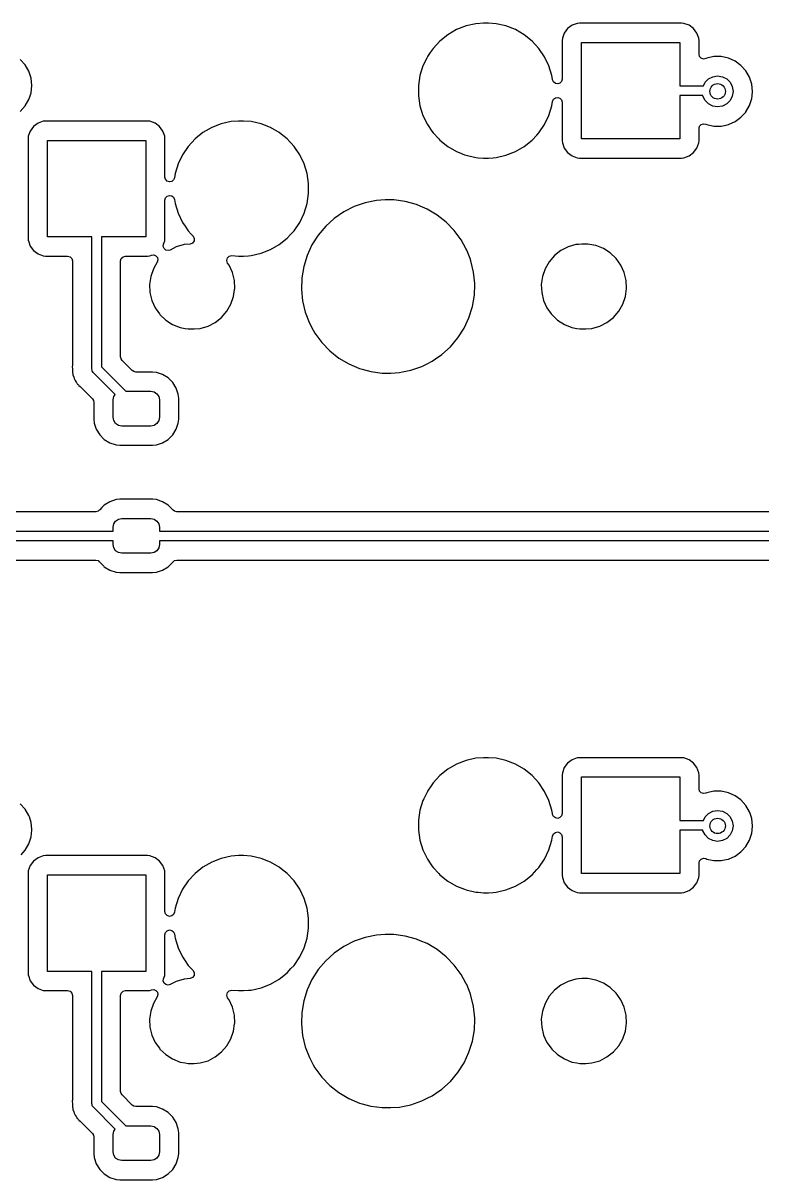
# Model space of a CAD drawing. Extents: x 30 to 259, y -142 to -25.
# Drawn here: x 77.45 to 96.61, y -76.74 to -46.74 of the extents above; entities that cross this region are included whole.
import ezdxf

# ---------------------------------------------------------------- set-up
doc = ezdxf.new("R2010")
doc.units = 0
doc.layers.add('BLACK', color=7, linetype='CONTINUOUS')

msp = doc.modelspace()

# ---------------------------------------------------------------- linework, layer by layer
at = {"layer": 'BLACK', "linetype": 'CONTINUOUS'}
for p, q in [((89.1909, -46.7592), (88.9351, -46.8176)), ((89.387, -46.7445), (89.1909, -46.7592)), ((89.518, -46.7445), (89.387, -46.7445)), ((89.387, -46.7445), (89.387, -46.7445)), ((89.7141, -46.7592), (89.518, -46.7445)), ((89.518, -46.7445), (89.518, -46.7445)), ((89.9699, -46.8176), (89.7141, -46.7592)), ((91.82, -46.7509), (91.6852, -46.8012)), ((91.8796, -46.7445), (91.82, -46.7509)), ((94.5254, -46.7445), (91.8796, -46.7445)), ((94.585, -46.7509), (94.5254, -46.7445)), ((94.5254, -46.7445), (94.5254, -46.7445)), ((94.7198, -46.8012), (94.585, -46.7509)), ((88.4636, -47.0446), (88.2585, -47.2082)), ((88.6909, -46.9134), (88.4636, -47.0446)), ((88.9351, -46.8176), (88.6909, -46.9134)), ((90.2141, -46.9134), (89.9699, -46.8176)), ((90.4414, -47.0446), (90.2141, -46.9134)), ((90.6465, -47.2082), (90.4414, -47.0446)), ((90.4414, -47.0446), (90.4414, -47.0446)), ((91.4837, -47.0027), (91.4334, -47.1375)), ((91.57, -46.8875), (91.4837, -47.0027)), ((91.6852, -46.8012), (91.57, -46.8875)), ((94.835, -46.8875), (94.7198, -46.8012)), ((94.9213, -47.0027), (94.835, -46.8875)), ((94.9716, -47.1375), (94.9213, -47.0027)), ((88.2585, -47.2082), (88.0801, -47.4005)), ((90.8249, -47.4005), (90.6465, -47.2082)), ((90.6465, -47.2082), (90.6465, -47.2082)), ((90.6465, -47.2082), (90.6465, -47.2082)), ((91.4334, -47.1375), (91.427, -47.1971)), ((91.427, -47.1971), (91.427, -48.1953)), ((91.9275, -49.745), (91.9275, -47.245)), ((91.9275, -47.245), (94.4775, -47.245)), ((94.4775, -47.245), (94.4775, -48.37)), ((94.978, -47.1971), (94.9716, -47.1375)), ((94.978, -47.5519), (94.978, -47.1971)), ((94.978, -47.1971), (94.978, -47.1971)), ((77.5025, -47.8278), (77.3759, -47.6871)), ((87.9157, -47.6516), (87.8184, -47.8537)), ((87.9323, -47.6173), (87.9157, -47.6516)), ((87.9376, -47.6095), (87.9323, -47.6173)), ((88.0058, -47.5095), (87.9376, -47.6095)), ((88.0801, -47.4005), (88.0058, -47.5095)), ((90.9727, -47.6173), (90.8249, -47.4005)), ((90.8249, -47.4005), (90.8249, -47.4005)), ((90.8249, -47.4005), (90.8249, -47.4005)), ((91.0866, -47.8537), (90.9727, -47.6173)), ((94.993, -47.6111), (94.978, -47.5519)), ((95.0345, -47.6559), (94.993, -47.6111)), ((95.0923, -47.6756), (95.0345, -47.6559)), ((95.1524, -47.6652), (95.0923, -47.6756)), ((95.1802, -47.6529), (95.1524, -47.6652)), ((95.3654, -47.6135), (95.1802, -47.6529)), ((95.5546, -47.6135), (95.3654, -47.6135)), ((95.3654, -47.6135), (95.3654, -47.6135)), ((95.7398, -47.6529), (95.5546, -47.6135)), ((95.5546, -47.6135), (95.5546, -47.6135)), ((95.9127, -47.7298), (95.7398, -47.6529)), ((77.5972, -47.9917), (77.5025, -47.8278)), ((77.6134, -48.0417), (77.5972, -47.9917)), ((87.8184, -47.8537), (87.7411, -48.1044)), ((91.1639, -48.1044), (91.0866, -47.8537)), ((96.0659, -47.8411), (95.9127, -47.7298)), ((96.1925, -47.9818), (96.0659, -47.8411)), ((96.2872, -48.1457), (96.1925, -47.9818)), ((77.6557, -48.1717), (77.6134, -48.0417)), ((77.6755, -48.36), (77.6557, -48.1717)), ((87.7411, -48.1044), (87.702, -48.3638)), ((91.1776, -48.1953), (91.1639, -48.1044)), ((91.1804, -48.2138), (91.1776, -48.1953)), ((91.2042, -48.2702), (91.1804, -48.2138)), ((91.252, -48.3083), (91.2042, -48.2702)), ((91.4119, -48.2546), (91.3703, -48.2995)), ((91.427, -48.1953), (91.4119, -48.2546)), ((95.09, -48.37), (95.1364, -48.2789)), ((95.1364, -48.2789), (95.2249, -48.1904)), ((95.2249, -48.1904), (95.3364, -48.1336)), ((95.3364, -48.1336), (95.46, -48.114)), ((95.46, -48.114), (95.5836, -48.1336)), ((95.5836, -48.1336), (95.6951, -48.1904)), ((95.6951, -48.1904), (95.7836, -48.2789)), ((95.7836, -48.2789), (95.8404, -48.3904)), ((96.3119, -48.2217), (96.2872, -48.1457)), ((96.3457, -48.3257), (96.3119, -48.2217)), ((77.6304, -48.6262), (77.6557, -48.5483)), ((77.6557, -48.5483), (77.6755, -48.36)), ((87.702, -48.3638), (87.702, -48.6262)), ((91.3123, -48.319), (91.252, -48.3083)), ((91.3703, -48.2995), (91.3123, -48.319)), ((94.4775, -48.37), (95.09, -48.37)), ((95.8404, -48.3904), (95.86, -48.514)), ((95.86, -48.514), (95.8404, -48.6376)), ((96.3655, -48.514), (96.3457, -48.3257)), ((96.3537, -48.6262), (96.3655, -48.514)), ((77.3759, -49.0329), (77.5025, -48.8922)), ((77.5025, -48.8922), (77.5972, -48.7283)), ((77.5972, -48.7283), (77.6304, -48.6262)), ((77.5972, -48.7283), (77.5972, -48.7283)), ((87.702, -48.6262), (87.7411, -48.8856)), ((87.7411, -48.8856), (87.8184, -49.1363)), ((91.0866, -49.1363), (91.1639, -48.8856)), ((91.1639, -48.8856), (91.1804, -48.7762)), ((91.1804, -48.7762), (91.2042, -48.7198)), ((91.2042, -48.7198), (91.252, -48.6817)), ((91.252, -48.6817), (91.3123, -48.671)), ((91.3123, -48.671), (91.3703, -48.6905)), ((91.3703, -48.6905), (91.4119, -48.7354)), ((91.4119, -48.7354), (91.427, -48.7947)), ((91.427, -48.7947), (91.427, -49.7929)), ((95.0768, -48.62), (94.4775, -48.62)), ((94.4775, -48.62), (94.4775, -49.745)), ((95.0796, -48.6376), (95.0768, -48.62)), ((95.1364, -48.7491), (95.0796, -48.6376)), ((95.2249, -48.8376), (95.1364, -48.7491)), ((95.3364, -48.8944), (95.2249, -48.8376)), ((95.46, -48.914), (95.3364, -48.8944)), ((95.5836, -48.8944), (95.46, -48.914)), ((95.6951, -48.8376), (95.5836, -48.8944)), ((95.7836, -48.7491), (95.6951, -48.8376)), ((95.8404, -48.6376), (95.7836, -48.7491)), ((96.1925, -49.0462), (96.2872, -48.8823)), ((96.2872, -48.8823), (96.3457, -48.7023)), ((96.3457, -48.7023), (96.3537, -48.6262)), ((87.8184, -49.1363), (87.9323, -49.3727)), ((90.9727, -49.3727), (91.0866, -49.1363)), ((95.9866, -49.2445), (96.0659, -49.1869)), ((96.0659, -49.1869), (96.1877, -49.0516)), ((96.1877, -49.0516), (96.1925, -49.0462)), ((77.72, -49.4275), (77.6337, -49.5427)), ((77.8352, -49.3412), (77.72, -49.4275)), ((77.97, -49.2909), (77.8352, -49.3412)), ((78.0296, -49.2845), (77.97, -49.2909)), ((80.6754, -49.2845), (78.0296, -49.2845)), ((80.735, -49.2909), (80.6754, -49.2845)), ((80.6754, -49.2845), (80.6754, -49.2845)), ((80.8698, -49.3412), (80.735, -49.2909)), ((80.985, -49.4275), (80.8698, -49.3412)), ((81.0713, -49.5427), (80.985, -49.4275)), ((82.3409, -49.4534), (82.1136, -49.5846)), ((82.5851, -49.3576), (82.3409, -49.4534)), ((82.8409, -49.2992), (82.5851, -49.3576)), ((83.037, -49.2845), (82.8409, -49.2992)), ((83.168, -49.2845), (83.037, -49.2845)), ((83.037, -49.2845), (83.037, -49.2845)), ((83.3641, -49.2992), (83.168, -49.2845)), ((83.168, -49.2845), (83.168, -49.2845)), ((83.6199, -49.3576), (83.3641, -49.2992)), ((83.8641, -49.4534), (83.6199, -49.3576)), ((84.0914, -49.5846), (83.8641, -49.4534)), ((87.9323, -49.3727), (88.0491, -49.544)), ((90.8249, -49.5895), (90.9727, -49.3727)), ((94.978, -49.4761), (94.993, -49.4169)), ((94.978, -49.7929), (94.978, -49.4761)), ((94.993, -49.4169), (95.0345, -49.3721)), ((95.0345, -49.3721), (95.0923, -49.3524)), ((95.0923, -49.3524), (95.1524, -49.3628)), ((95.1524, -49.3628), (95.1802, -49.3751)), ((95.1802, -49.3751), (95.3654, -49.4145)), ((95.3654, -49.4145), (95.3654, -49.4145)), ((95.3654, -49.4145), (95.5546, -49.4145)), ((95.5546, -49.4145), (95.6781, -49.3883)), ((95.5546, -49.4145), (95.5546, -49.4145)), ((95.6781, -49.3883), (95.7398, -49.3751)), ((95.7398, -49.3751), (95.9127, -49.2982)), ((95.9127, -49.2982), (95.9866, -49.2445)), ((77.5834, -49.6775), (77.577, -49.7371)), ((77.577, -49.7371), (77.577, -52.3329)), ((77.6337, -49.5427), (77.5834, -49.6775)), ((78.0775, -52.285), (78.0775, -49.785)), ((78.0775, -49.785), (80.6275, -49.785)), ((80.6275, -49.785), (80.6275, -52.285)), ((81.1216, -49.6775), (81.0713, -49.5427)), ((81.128, -49.7371), (81.1216, -49.6775)), ((81.128, -50.7353), (81.128, -49.7371)), ((81.128, -49.7371), (81.128, -49.7371)), ((81.9085, -49.7482), (81.7301, -49.9405)), ((82.1136, -49.5846), (81.9085, -49.7482)), ((84.1426, -49.6255), (84.0914, -49.5846)), ((84.2965, -49.7482), (84.1426, -49.6255)), ((84.4749, -49.9405), (84.2965, -49.7482)), ((84.2965, -49.7482), (84.2965, -49.7482)), ((84.2965, -49.7482), (84.2965, -49.7482)), ((88.0491, -49.544), (88.0801, -49.5895)), ((88.0801, -49.5895), (88.2273, -49.7482)), ((88.2273, -49.7482), (88.2585, -49.7818)), ((88.2585, -49.7818), (88.4636, -49.9454)), ((90.4414, -49.9454), (90.6465, -49.7818)), ((90.6465, -49.7818), (90.7726, -49.6459)), ((90.7726, -49.6459), (90.8249, -49.5895)), ((90.8249, -49.5895), (90.8249, -49.5895)), ((90.8249, -49.5895), (90.8249, -49.5895)), ((91.427, -49.7929), (91.4334, -49.8525)), ((94.4775, -49.745), (91.9275, -49.745)), ((94.9716, -49.8525), (94.978, -49.7929)), ((81.7301, -49.9405), (81.5823, -50.1573)), ((84.6227, -50.1573), (84.4749, -49.9405)), ((84.4749, -49.9405), (84.4749, -49.9405)), ((84.4749, -49.9405), (84.4749, -49.9405)), ((88.4636, -49.9454), (88.6909, -50.0766)), ((88.6909, -50.0766), (88.757, -50.1025)), ((89.9699, -50.1724), (90.2141, -50.0766)), ((90.2141, -50.0766), (90.4414, -49.9454)), ((91.4334, -49.8525), (91.4837, -49.9873)), ((91.4837, -49.9873), (91.57, -50.1025)), ((94.835, -50.1025), (94.9213, -49.9873)), ((94.9213, -49.9873), (94.9716, -49.8525)), ((81.4684, -50.3937), (81.3911, -50.6444)), ((81.5823, -50.1573), (81.4684, -50.3937)), ((84.7366, -50.3937), (84.6227, -50.1573)), ((84.8139, -50.6444), (84.7366, -50.3937)), ((88.757, -50.1025), (88.8965, -50.1573)), ((88.8965, -50.1573), (88.9351, -50.1724)), ((88.9351, -50.1724), (89.1909, -50.2308)), ((89.1909, -50.2308), (89.2469, -50.235)), ((89.2469, -50.235), (89.387, -50.2455)), ((89.387, -50.2455), (89.387, -50.2455)), ((89.387, -50.2455), (89.518, -50.2455)), ((89.518, -50.2455), (89.6406, -50.2363)), ((89.518, -50.2455), (89.518, -50.2455)), ((89.6406, -50.2363), (89.7141, -50.2308)), ((89.7141, -50.2308), (89.9699, -50.1724)), ((91.57, -50.1025), (91.6852, -50.1888)), ((91.6852, -50.1888), (91.82, -50.2391)), ((91.82, -50.2391), (91.8796, -50.2455)), ((91.8796, -50.2455), (94.5254, -50.2455)), ((94.5254, -50.2455), (94.585, -50.2391)), ((94.585, -50.2391), (94.7198, -50.1888)), ((94.7198, -50.1888), (94.835, -50.1025)), ((81.3911, -50.6444), (81.3746, -50.7538)), ((84.853, -50.9038), (84.8139, -50.6444)), ((81.1431, -50.7946), (81.128, -50.7353)), ((81.1847, -50.8395), (81.1431, -50.7946)), ((81.2427, -50.859), (81.1847, -50.8395)), ((81.303, -50.8483), (81.2427, -50.859)), ((81.3508, -50.8102), (81.303, -50.8483)), ((81.3746, -50.7538), (81.3508, -50.8102)), ((84.853, -51.1662), (84.853, -50.9038)), ((81.128, -51.3347), (81.1431, -51.2754)), ((81.1431, -51.2754), (81.1847, -51.2305)), ((81.1847, -51.2305), (81.2427, -51.211)), ((81.2427, -51.211), (81.303, -51.2217)), ((81.303, -51.2217), (81.3508, -51.2598)), ((81.3508, -51.2598), (81.3746, -51.3162)), ((84.8139, -51.4256), (84.853, -51.1662)), ((81.128, -52.3329), (81.128, -51.3347)), ((81.3746, -51.3162), (81.3828, -51.3707)), ((81.3828, -51.3707), (81.3911, -51.4256)), ((81.3911, -51.4256), (81.4684, -51.6763)), ((84.7366, -51.6763), (84.8139, -51.4256)), ((86.0343, -51.5041), (85.7662, -51.6396)), ((86.3182, -51.4055), (86.0343, -51.5041)), ((86.6127, -51.3456), (86.3182, -51.4055)), ((86.8375, -51.3306), (86.6127, -51.3456)), ((87.0627, -51.3306), (86.8375, -51.3306)), ((86.8375, -51.3306), (86.8375, -51.3306)), ((87.3606, -51.3707), (87.0627, -51.3306)), ((87.6504, -51.45), (87.3606, -51.3707)), ((87.3606, -51.3707), (87.3606, -51.3707)), ((87.3606, -51.3707), (87.3606, -51.3707)), ((87.7459, -51.4906), (87.6504, -51.45)), ((87.927, -51.5673), (87.7459, -51.4906)), ((88.0563, -51.6439), (87.927, -51.5673)), ((81.4684, -51.6763), (81.5823, -51.9127)), ((84.6227, -51.9127), (84.7366, -51.6763)), ((85.5184, -51.8097), (85.2956, -52.0112)), ((85.7662, -51.6396), (85.5184, -51.8097)), ((88.1856, -51.7205), (88.0563, -51.6439)), ((88.4214, -51.9067), (88.1856, -51.7205)), ((88.1856, -51.7205), (88.1856, -51.7205)), ((88.1856, -51.7205), (88.1856, -51.7205)), ((81.5823, -51.9127), (81.6494, -52.0112)), ((81.6494, -52.0112), (81.7301, -52.1295)), ((81.7301, -52.1295), (81.8091, -52.2146)), ((84.3958, -52.2148), (84.4749, -52.1295)), ((84.4749, -52.1295), (84.6227, -51.9127)), ((84.4749, -52.1295), (84.4749, -52.1295)), ((84.4749, -52.1295), (84.4749, -52.1295)), ((85.2956, -52.0112), (85.1016, -52.2407)), ((88.6303, -52.1227), (88.4214, -51.9067)), ((88.7851, -52.3329), (88.6303, -52.1227)), ((77.577, -52.3329), (77.5834, -52.3925)), ((77.5834, -52.3925), (77.5842, -52.3945)), ((77.5842, -52.3945), (77.6337, -52.5273)), ((79.2275, -52.285), (78.0775, -52.285)), ((79.2275, -55.7125), (79.2275, -52.285)), ((80.6275, -52.285), (79.4775, -52.285)), ((79.4775, -52.285), (79.4775, -55.6607)), ((81.0837, -52.5342), (81.0906, -52.4756)), ((81.0906, -52.4756), (81.1216, -52.3925)), ((81.1216, -52.3925), (81.128, -52.3329)), ((81.6231, -52.4886), (81.4213, -52.5478)), ((81.7777, -52.4738), (81.6231, -52.4886)), ((81.841, -52.449), (81.7777, -52.4738)), ((81.8091, -52.2146), (81.8568, -52.266)), ((81.8818, -52.3945), (81.841, -52.449)), ((81.8568, -52.266), (81.8876, -52.3267)), ((81.8876, -52.3267), (81.8818, -52.3945)), ((83.8641, -52.6166), (84.0914, -52.4854)), ((84.0914, -52.4854), (84.2965, -52.3218)), ((84.2965, -52.3218), (84.3958, -52.2148)), ((84.9399, -52.494), (84.8134, -52.7665)), ((85.1016, -52.2407), (84.9399, -52.494)), ((88.8085, -52.3646), (88.7851, -52.3329)), ((88.9317, -52.5894), (88.8085, -52.3646)), ((91.7831, -52.4886), (91.5813, -52.5478)), ((91.8529, -52.4819), (91.7831, -52.4886)), ((91.94, -52.4736), (91.8529, -52.4819)), ((92.0977, -52.4736), (91.94, -52.4736)), ((92.3042, -52.5134), (92.0977, -52.4736)), ((92.0977, -52.4736), (92.0977, -52.4736)), ((77.6337, -52.5273), (77.72, -52.6425)), ((77.72, -52.6425), (77.8352, -52.7288)), ((77.8352, -52.7288), (77.97, -52.7791)), ((77.97, -52.7791), (78.0296, -52.7855)), ((78.0296, -52.7855), (78.603, -52.7855)), ((78.603, -52.7855), (78.665, -52.8021)), ((80.04, -52.8021), (80.102, -52.7855)), ((80.102, -52.7855), (80.6754, -52.7855)), ((80.6754, -52.7855), (80.735, -52.7791)), ((80.6754, -52.7855), (80.6754, -52.7855)), ((80.735, -52.7791), (80.7753, -52.764)), ((80.7753, -52.764), (80.8351, -52.7573)), ((80.8351, -52.7573), (80.8911, -52.7796)), ((80.8911, -52.7796), (80.9299, -52.8255)), ((81.1047, -52.5894), (81.0837, -52.5342)), ((81.1489, -52.6286), (81.1047, -52.5894)), ((81.2062, -52.6429), (81.1489, -52.6286)), ((81.2636, -52.6291), (81.2062, -52.6429)), ((81.4213, -52.5478), (81.2636, -52.6291)), ((82.7454, -52.8352), (82.7949, -52.7868)), ((82.7949, -52.7868), (82.8627, -52.7724)), ((82.8627, -52.7724), (83.037, -52.7855)), ((83.037, -52.7855), (83.037, -52.7855)), ((83.037, -52.7855), (83.168, -52.7855)), ((83.168, -52.7855), (83.2906, -52.7763)), ((83.168, -52.7855), (83.168, -52.7855)), ((83.2906, -52.7763), (83.3641, -52.7708)), ((83.3641, -52.7708), (83.6199, -52.7124)), ((83.6199, -52.7124), (83.8641, -52.6166)), ((84.8134, -52.7665), (84.7244, -53.0535)), ((88.9529, -52.6281), (88.9317, -52.5894)), ((89.0386, -52.8505), (88.9529, -52.6281)), ((91.229, -52.7743), (91.0912, -52.9332)), ((91.3943, -52.6442), (91.229, -52.7743)), ((91.5813, -52.5478), (91.3943, -52.6442)), ((92.3265, -52.5223), (92.3042, -52.5134)), ((92.3042, -52.5134), (92.3042, -52.5134)), ((92.3042, -52.5134), (92.3042, -52.5134)), ((92.4995, -52.5916), (92.3265, -52.5223)), ((92.6764, -52.7053), (92.4995, -52.5916)), ((92.8287, -52.8505), (92.6764, -52.7053)), ((92.6764, -52.7053), (92.6764, -52.7053)), ((92.6764, -52.7053), (92.6764, -52.7053)), ((78.665, -52.8021), (78.7104, -52.8475)), ((78.7104, -52.8475), (78.727, -52.9095)), ((78.727, -52.9095), (78.727, -55.6298)), ((79.978, -52.9095), (79.9946, -52.8475)), ((79.978, -55.402), (79.978, -52.9095)), ((79.9946, -52.8475), (80.04, -52.8021)), ((80.926, -52.9422), (80.8261, -53.1154)), ((80.9426, -52.8844), (80.926, -52.9422)), ((80.9299, -52.8255), (80.9426, -52.8844)), ((82.7296, -52.9026), (82.7454, -52.8352)), ((82.7524, -52.968), (82.7296, -52.9026)), ((82.7907, -53.0218), (82.7524, -52.968)), ((82.8781, -53.2131), (82.7907, -53.0218)), ((82.7907, -53.0218), (82.7907, -53.0218)), ((82.7907, -53.0218), (82.7907, -53.0218)), ((84.7244, -53.0535), (84.6744, -53.3498)), ((89.0609, -52.9086), (89.0386, -52.8505)), ((89.1306, -53.2009), (89.0609, -52.9086)), ((91.0912, -52.9332), (90.9861, -53.1154)), ((92.9507, -53.0218), (92.8287, -52.8505)), ((92.8287, -52.8505), (92.8287, -52.8505)), ((93.0381, -53.2131), (92.9507, -53.0218)), ((92.9507, -53.0218), (92.9507, -53.0218)), ((92.9507, -53.0218), (92.9507, -53.0218)), ((80.7573, -53.3142), (80.7273, -53.5224)), ((80.8261, -53.1154), (80.7573, -53.3142)), ((82.9276, -53.4175), (82.8781, -53.2131)), ((84.6744, -53.3498), (84.6643, -53.6502)), ((89.1607, -53.4998), (89.1306, -53.2009)), ((90.9173, -53.3142), (90.8873, -53.5224)), ((90.9861, -53.1154), (90.9173, -53.3142)), ((93.0876, -53.4175), (93.0381, -53.2131)), ((80.7273, -53.5224), (80.7273, -53.5224)), ((80.7273, -53.5224), (80.7374, -53.7325)), ((82.9077, -53.8358), (82.9344, -53.6502)), ((82.9377, -53.6276), (82.9276, -53.4175)), ((82.9344, -53.6502), (82.9377, -53.6276)), ((84.6643, -53.6502), (84.6944, -53.9491)), ((89.1506, -53.8002), (89.1599, -53.5224)), ((89.1599, -53.5224), (89.1607, -53.4998)), ((90.8873, -53.5224), (90.8974, -53.7325)), ((90.8873, -53.5224), (90.8873, -53.5224)), ((93.0677, -53.8358), (93.0977, -53.6276)), ((93.0977, -53.6276), (93.0876, -53.4175)), ((80.7374, -53.7325), (80.7869, -53.9369)), ((80.7869, -53.9369), (80.8316, -54.0346)), ((82.8389, -54.0346), (82.9077, -53.8358)), ((84.6944, -53.9491), (84.7641, -54.2414)), ((89.1006, -54.0965), (89.1506, -53.8002)), ((90.8974, -53.7325), (90.9469, -53.9369)), ((90.9469, -53.9369), (90.9916, -54.0346)), ((92.9989, -54.0346), (93.0677, -53.8358)), ((80.8316, -54.0346), (80.8743, -54.1282)), ((80.8743, -54.1282), (80.9833, -54.2812)), ((80.9833, -54.2812), (80.9963, -54.2995)), ((82.596, -54.3757), (82.7338, -54.2168)), ((82.7338, -54.2168), (82.8389, -54.0346)), ((84.7641, -54.2414), (84.8721, -54.5219)), ((89.0116, -54.3835), (89.1006, -54.0965)), ((90.9916, -54.0346), (91.0343, -54.1282)), ((91.0343, -54.1282), (91.1433, -54.2812)), ((91.1433, -54.2812), (91.1563, -54.2995)), ((92.756, -54.3757), (92.8938, -54.2168)), ((92.8938, -54.2168), (92.9989, -54.0346)), ((80.9963, -54.2995), (81.1486, -54.4447)), ((81.1486, -54.4447), (81.1486, -54.4447)), ((81.1486, -54.4447), (81.1486, -54.4447)), ((81.1486, -54.4447), (81.3255, -54.5584)), ((81.3255, -54.5584), (81.3255, -54.5584)), ((81.3255, -54.5584), (81.5208, -54.6366)), ((82.2437, -54.6022), (82.4307, -54.5058)), ((82.4307, -54.5058), (82.596, -54.3757)), ((84.8721, -54.5219), (84.9741, -54.7081)), ((88.8851, -54.656), (89.0116, -54.3835)), ((91.1563, -54.2995), (91.3086, -54.4447)), ((91.3086, -54.4447), (91.3086, -54.4447)), ((91.3086, -54.4447), (91.3086, -54.4447)), ((91.3086, -54.4447), (91.4855, -54.5584)), ((91.4855, -54.5584), (91.4855, -54.5584)), ((91.4855, -54.5584), (91.6808, -54.6366)), ((92.4037, -54.6022), (92.5907, -54.5058)), ((92.5907, -54.5058), (92.756, -54.3757)), ((81.5208, -54.6366), (81.6496, -54.6614)), ((81.6496, -54.6614), (81.7273, -54.6764)), ((81.7273, -54.6764), (81.7273, -54.6764)), ((81.7273, -54.6764), (81.885, -54.6764)), ((81.885, -54.6764), (82.0419, -54.6614)), ((81.885, -54.6764), (81.885, -54.6764)), ((82.0419, -54.6614), (82.2437, -54.6022)), ((84.9741, -54.7081), (85.0165, -54.7854)), ((85.0165, -54.7854), (85.1947, -55.0273)), ((88.7234, -54.9093), (88.8851, -54.656)), ((91.6808, -54.6366), (91.8096, -54.6614)), ((91.8096, -54.6614), (91.8873, -54.6764)), ((91.8873, -54.6764), (91.8873, -54.6764)), ((91.8873, -54.6764), (92.045, -54.6764)), ((92.045, -54.6764), (92.2019, -54.6614)), ((92.045, -54.6764), (92.045, -54.6764)), ((92.2019, -54.6614), (92.4037, -54.6022)), ((85.1947, -55.0273), (85.4036, -55.2433)), ((88.3066, -55.3403), (88.5294, -55.1388)), ((88.5294, -55.1388), (88.7234, -54.9093)), ((79.9874, -55.4495), (79.978, -55.402)), ((80.0143, -55.4897), (79.9874, -55.4495)), ((80.2803, -55.7557), (80.0143, -55.4897)), ((85.4036, -55.2433), (85.6394, -55.4295)), ((85.6394, -55.4295), (85.898, -55.5827)), ((88.0588, -55.5104), (88.1419, -55.4534)), ((88.1419, -55.4534), (88.3066, -55.3403)), ((78.727, -55.6298), (78.7247, -55.6503)), ((78.7247, -55.6503), (78.7269, -55.7204)), ((78.7269, -55.7204), (78.727, -55.7243)), ((78.727, -55.7243), (78.727, -55.7518)), ((78.727, -55.7518), (78.7275, -55.7558)), ((78.7275, -55.7558), (78.7284, -55.7675)), ((78.7284, -55.7675), (78.7298, -55.8111)), ((79.2362, -55.7422), (79.2275, -55.7125)), ((79.2428, -55.7724), (79.2362, -55.7422)), ((79.2466, -55.7775), (79.2428, -55.7724)), ((79.2473, -55.7801), (79.2466, -55.7775)), ((79.2507, -55.783), (79.2473, -55.7801)), ((79.2641, -55.8009), (79.2507, -55.783)), ((79.4775, -55.6607), (80.1093, -56.2925)), ((80.3205, -55.7826), (80.2803, -55.7557)), ((80.368, -55.792), (80.3205, -55.7826)), ((80.8058, -55.792), (80.368, -55.792)), ((80.9052, -55.8021), (80.8058, -55.792)), ((85.898, -55.5827), (86.1746, -55.7)), ((86.1746, -55.7), (86.1746, -55.7)), ((86.1746, -55.7), (86.1746, -55.7)), ((86.1746, -55.7), (86.2385, -55.7175)), ((86.2385, -55.7175), (86.4644, -55.7793)), ((86.4644, -55.7793), (86.7623, -55.8194)), ((87.2123, -55.8044), (87.2859, -55.7894)), ((87.2859, -55.7894), (87.5068, -55.7445)), ((87.5068, -55.7445), (87.7907, -55.6459)), ((87.7907, -55.6459), (87.9247, -55.5782)), ((87.9247, -55.5782), (88.0588, -55.5104)), ((78.7298, -55.8111), (78.7354, -55.8304)), ((78.7354, -55.8304), (78.7393, -55.8494)), ((78.7393, -55.8494), (78.7418, -55.8693)), ((78.7418, -55.8693), (78.7579, -55.9099)), ((78.7579, -55.9099), (78.7617, -55.921)), ((78.7617, -55.921), (78.7739, -55.9629)), ((78.7739, -55.9629), (78.7841, -55.9801)), ((78.7841, -55.9801), (78.7926, -55.9976)), ((78.7926, -55.9976), (78.8, -56.0162)), ((78.8, -56.0162), (78.8, -56.0162)), ((78.8, -56.0162), (78.8257, -56.0516)), ((78.8257, -56.0516), (78.8321, -56.0613)), ((78.8321, -56.0613), (78.8543, -56.0989)), ((79.8377, -56.3745), (79.2641, -55.8009)), ((81.0662, -55.8555), (80.9052, -55.8021)), ((81.2105, -55.9445), (81.0662, -55.8555)), ((81.3305, -56.0645), (81.2105, -55.9445)), ((81.4195, -56.2088), (81.3305, -56.0645)), ((86.7623, -55.8194), (86.9875, -55.8194)), ((86.9875, -55.8194), (87.2123, -55.8044)), ((86.9875, -55.8194), (86.9875, -55.8194)), ((78.8543, -56.0989), (78.8543, -56.0989)), ((78.8543, -56.0989), (78.8543, -56.0989)), ((78.8543, -56.0989), (78.8685, -56.1131)), ((78.8685, -56.1131), (78.8811, -56.1279)), ((78.8811, -56.1279), (78.8929, -56.1441)), ((78.8929, -56.1441), (78.9266, -56.1719)), ((78.9266, -56.1719), (78.9352, -56.1798)), ((78.9352, -56.1798), (79.2457, -56.4903)), ((79.7996, -56.4314), (79.8377, -56.3745)), ((80.1093, -56.2925), (80.7575, -56.2925)), ((80.7575, -56.2925), (80.8436, -56.3096)), ((80.8436, -56.3096), (80.9166, -56.3584)), ((80.9166, -56.3584), (80.9654, -56.4314)), ((81.4728, -56.3698), (81.4195, -56.2088)), ((81.4195, -56.2088), (81.4195, -56.2088)), ((81.4195, -56.2088), (81.4195, -56.2088)), ((81.483, -56.4692), (81.4728, -56.3698)), ((79.2457, -56.4903), (79.2726, -56.5305)), ((79.2726, -56.5305), (79.282, -56.578)), ((79.282, -56.578), (79.282, -57.0158)), ((79.7825, -56.5175), (79.7996, -56.4314)), ((79.7825, -56.9675), (79.7825, -56.5175)), ((80.9654, -56.4314), (80.9825, -56.5175)), ((80.9825, -56.5175), (80.9825, -56.9675)), ((81.483, -57.0158), (81.483, -56.4692)), ((79.7996, -57.0536), (79.7825, -56.9675)), ((80.9825, -56.9675), (80.9654, -57.0536)), ((79.282, -57.0158), (79.2921, -57.1152)), ((79.2921, -57.1152), (79.3455, -57.2762)), ((79.3455, -57.2762), (79.4345, -57.4205)), ((79.8484, -57.1266), (79.7996, -57.0536)), ((79.9214, -57.1754), (79.8484, -57.1266)), ((80.0075, -57.1925), (79.9214, -57.1754)), ((80.7575, -57.1925), (80.0075, -57.1925)), ((80.8436, -57.1754), (80.7575, -57.1925)), ((80.9166, -57.1266), (80.8436, -57.1754)), ((80.9654, -57.0536), (80.9166, -57.1266)), ((81.3305, -57.4205), (81.4195, -57.2762)), ((81.4195, -57.2762), (81.4728, -57.1152)), ((81.4728, -57.1152), (81.483, -57.0158)), ((79.4345, -57.4205), (79.5545, -57.5405)), ((79.5545, -57.5405), (79.6988, -57.6295)), ((81.0662, -57.6295), (81.2105, -57.5405)), ((81.2105, -57.5405), (81.3305, -57.4205)), ((79.6988, -57.6295), (79.6988, -57.6295)), ((79.6988, -57.6295), (79.6988, -57.6295)), ((79.6988, -57.6295), (79.8598, -57.6828)), ((79.8598, -57.6828), (79.9592, -57.693)), ((79.9592, -57.693), (80.8058, -57.693)), ((80.8058, -57.693), (80.9052, -57.6828)), ((80.9052, -57.6828), (81.0662, -57.6295)), ((79.9592, -59.092), (79.8598, -59.1021)), ((80.8058, -59.092), (79.9592, -59.092)), ((80.816, -59.093), (80.8058, -59.092)), ((80.9052, -59.1021), (80.816, -59.093)), ((79.4227, -59.3731), (79.3933, -59.4013)), ((79.4243, -59.3747), (79.4227, -59.3731)), ((79.4345, -59.3645), (79.4243, -59.3747)), ((79.4894, -59.3096), (79.4345, -59.3645)), ((79.4345, -59.3645), (79.4345, -59.3645)), ((79.5545, -59.2445), (79.4894, -59.3096)), ((79.6988, -59.1555), (79.5545, -59.2445)), ((79.8598, -59.1021), (79.6988, -59.1555)), ((81.0662, -59.1555), (80.9052, -59.1021)), ((81.2105, -59.2445), (81.0662, -59.1555)), ((81.3305, -59.3645), (81.2105, -59.2445)), ((81.2105, -59.2445), (81.2105, -59.2445)), ((81.2105, -59.2445), (81.2105, -59.2445)), ((81.3407, -59.3747), (81.3305, -59.3645)), ((81.3305, -59.3645), (81.3305, -59.3645)), ((81.3423, -59.3731), (81.3407, -59.3747)), ((81.3717, -59.4013), (81.3423, -59.3731)), ((79.3329, -59.417), (76.5787, -59.417)), ((79.3933, -59.4013), (79.3329, -59.417)), ((79.7996, -59.7314), (79.8484, -59.6584)), ((79.8484, -59.6584), (79.9214, -59.6096)), ((79.9214, -59.6096), (80.0075, -59.5925)), ((80.0075, -59.5925), (80.7575, -59.5925)), ((80.7575, -59.5925), (80.8436, -59.6096)), ((80.8436, -59.6096), (80.9166, -59.6584)), ((80.9166, -59.6584), (80.9654, -59.7314)), ((81.4321, -59.417), (81.3717, -59.4013)), ((98.3829, -59.417), (81.4321, -59.417)), ((76.2547, -59.9175), (79.7825, -59.9175)), ((79.7825, -59.8175), (79.7996, -59.7314)), ((79.7825, -59.9175), (79.7825, -59.8175)), ((80.9654, -59.7314), (80.9825, -59.8175)), ((80.9825, -59.8175), (80.9825, -59.9175)), ((80.9825, -59.9175), (98.8325, -59.9175)), ((79.7825, -60.1675), (76.2547, -60.1675)), ((79.7825, -60.2675), (79.7825, -60.1675)), ((79.7996, -60.3536), (79.7825, -60.2675)), ((80.9825, -60.2675), (80.9654, -60.3536)), ((98.8325, -60.1675), (80.9825, -60.1675)), ((80.9825, -60.1675), (80.9825, -60.2675)), ((79.8484, -60.4266), (79.7996, -60.3536)), ((79.9214, -60.4754), (79.8484, -60.4266)), ((80.0075, -60.4925), (79.9214, -60.4754)), ((80.7575, -60.4925), (80.0075, -60.4925)), ((80.8436, -60.4754), (80.7575, -60.4925)), ((80.9166, -60.4266), (80.8436, -60.4754)), ((80.9654, -60.3536), (80.9166, -60.4266)), ((76.5787, -60.668), (79.3329, -60.668)), ((79.3329, -60.668), (79.3933, -60.6837)), ((79.3933, -60.6837), (79.4227, -60.7118)), ((79.4227, -60.7118), (79.4243, -60.7103)), ((79.4243, -60.7103), (79.4345, -60.7205)), ((79.4345, -60.7205), (79.4345, -60.7205)), ((79.4345, -60.7205), (79.5406, -60.8267)), ((79.5406, -60.8267), (79.5545, -60.8405)), ((79.5545, -60.8405), (79.6988, -60.9295)), ((81.0662, -60.9295), (81.2105, -60.8405)), ((81.2105, -60.8405), (81.3305, -60.7205)), ((81.3305, -60.7205), (81.3407, -60.7103)), ((81.3305, -60.7205), (81.3305, -60.7205)), ((81.3407, -60.7103), (81.3423, -60.7118)), ((81.3423, -60.7118), (81.3717, -60.6837)), ((81.3717, -60.6837), (81.4321, -60.668)), ((81.4321, -60.668), (98.3829, -60.668)), ((79.6988, -60.9295), (79.6988, -60.9295)), ((79.6988, -60.9295), (79.6988, -60.9295)), ((79.6988, -60.9295), (79.8598, -60.9828)), ((79.8598, -60.9828), (79.9592, -60.993)), ((79.9592, -60.993), (80.8058, -60.993)), ((80.8058, -60.993), (80.9052, -60.9828)), ((80.9052, -60.9828), (81.0662, -60.9295)), ((88.6909, -65.9634), (88.4636, -66.0946)), ((88.9351, -65.8676), (88.6909, -65.9634)), ((89.1909, -65.8092), (88.9351, -65.8676)), ((89.387, -65.7945), (89.1909, -65.8092)), ((89.518, -65.7945), (89.387, -65.7945)), ((89.387, -65.7945), (89.387, -65.7945)), ((89.7141, -65.8092), (89.518, -65.7945)), ((89.518, -65.7945), (89.518, -65.7945)), ((89.9699, -65.8676), (89.7141, -65.8092)), ((90.2141, -65.9634), (89.9699, -65.8676)), ((90.4414, -66.0946), (90.2141, -65.9634)), ((91.57, -65.9375), (91.4837, -66.0527)), ((91.6852, -65.8512), (91.57, -65.9375)), ((91.82, -65.8009), (91.6852, -65.8512)), ((91.8796, -65.7945), (91.82, -65.8009)), ((94.5254, -65.7945), (91.8796, -65.7945)), ((94.585, -65.8009), (94.5254, -65.7945)), ((94.5254, -65.7945), (94.5254, -65.7945)), ((94.7198, -65.8512), (94.585, -65.8009)), ((94.835, -65.9375), (94.7198, -65.8512)), ((94.9213, -66.0527), (94.835, -65.9375)), ((88.2585, -66.2582), (88.0801, -66.4505)), ((88.4636, -66.0946), (88.2585, -66.2582)), ((90.6465, -66.2582), (90.4414, -66.0946)), ((90.4414, -66.0946), (90.4414, -66.0946)), ((90.8249, -66.4505), (90.6465, -66.2582)), ((90.6465, -66.2582), (90.6465, -66.2582)), ((90.6465, -66.2582), (90.6465, -66.2582)), ((91.4334, -66.1875), (91.427, -66.2471)), ((91.427, -66.2471), (91.427, -67.2453)), ((91.4837, -66.0527), (91.4334, -66.1875)), ((91.9275, -68.795), (91.9275, -66.295)), ((91.9275, -66.295), (94.4775, -66.295)), ((94.4775, -66.295), (94.4775, -67.42)), ((94.9716, -66.1875), (94.9213, -66.0527)), ((94.9729, -66.1995), (94.9716, -66.1875)), ((94.978, -66.2471), (94.9729, -66.1995)), ((94.978, -66.6019), (94.978, -66.2471)), ((88.0301, -66.5238), (87.9333, -66.6658)), ((88.0801, -66.4505), (88.0301, -66.5238)), ((90.9727, -66.6673), (90.8249, -66.4505)), ((90.8249, -66.4505), (90.8249, -66.4505)), ((90.8249, -66.4505), (90.8249, -66.4505)), ((87.8407, -66.8575), (87.8184, -66.9037)), ((87.9323, -66.6673), (87.8407, -66.8575)), ((87.9333, -66.6658), (87.9323, -66.6673)), ((91.0866, -66.9037), (90.9727, -66.6673)), ((94.993, -66.6611), (94.978, -66.6019)), ((95.0345, -66.7059), (94.993, -66.6611)), ((95.0923, -66.7256), (95.0345, -66.7059)), ((95.1524, -66.7152), (95.0923, -66.7256)), ((95.1802, -66.7029), (95.1524, -66.7152)), ((95.3654, -66.6635), (95.1802, -66.7029)), ((95.5546, -66.6635), (95.3654, -66.6635)), ((95.3654, -66.6635), (95.3654, -66.6635)), ((95.7398, -66.7029), (95.5546, -66.6635)), ((95.5546, -66.6635), (95.5546, -66.6635)), ((95.9127, -66.7798), (95.7398, -66.7029)), ((96.0659, -66.8911), (95.9127, -66.7798)), ((96.1925, -67.0318), (96.0659, -66.8911)), ((77.5025, -67.1278), (77.3759, -66.9871)), ((77.5972, -67.2917), (77.5025, -67.1278)), ((87.7411, -67.1544), (87.702, -67.4138)), ((87.8184, -66.9037), (87.7411, -67.1544)), ((91.1639, -67.1544), (91.0866, -66.9037)), ((91.1776, -67.2453), (91.1639, -67.1544)), ((95.2249, -67.2404), (95.3364, -67.1836)), ((95.3364, -67.1836), (95.46, -67.164)), ((95.46, -67.164), (95.5836, -67.1836)), ((95.5836, -67.1836), (95.6951, -67.2404)), ((96.2872, -67.1957), (96.1925, -67.0318)), ((96.303, -67.2443), (96.2872, -67.1957)), ((77.6102, -67.3317), (77.5972, -67.2917)), ((77.6557, -67.4717), (77.6102, -67.3317)), ((77.6755, -67.66), (77.6557, -67.4717)), ((87.702, -67.4138), (87.702, -67.6762)), ((91.1804, -67.2638), (91.1776, -67.2453)), ((91.2042, -67.3202), (91.1804, -67.2638)), ((91.252, -67.3583), (91.2042, -67.3202)), ((91.3123, -67.369), (91.252, -67.3583)), ((91.3703, -67.3495), (91.3123, -67.369)), ((91.4119, -67.3046), (91.3703, -67.3495)), ((91.427, -67.2453), (91.4119, -67.3046)), ((94.4775, -67.42), (95.09, -67.42)), ((95.09, -67.42), (95.1364, -67.3289)), ((95.1364, -67.3289), (95.2249, -67.2404)), ((95.6951, -67.2404), (95.7836, -67.3289)), ((95.7836, -67.3289), (95.8404, -67.4404)), ((95.8404, -67.4404), (95.86, -67.564)), ((96.3457, -67.3757), (96.303, -67.2443)), ((96.3655, -67.564), (96.3457, -67.3757)), ((77.6557, -67.8483), (77.6738, -67.6762)), ((77.6738, -67.6762), (77.6755, -67.66)), ((87.702, -67.6762), (87.7411, -67.9356)), ((91.1804, -67.8262), (91.2042, -67.7698)), ((91.2042, -67.7698), (91.252, -67.7317)), ((91.252, -67.7317), (91.3123, -67.721)), ((91.3123, -67.721), (91.3703, -67.7405)), ((91.3703, -67.7405), (91.4119, -67.7854)), ((91.4119, -67.7854), (91.427, -67.8447)), ((95.0768, -67.67), (94.4775, -67.67)), ((94.4775, -67.67), (94.4775, -68.795)), ((95.0796, -67.6876), (95.0768, -67.67)), ((95.1364, -67.7991), (95.0796, -67.6876)), ((95.8404, -67.6876), (95.7836, -67.7991)), ((95.86, -67.564), (95.8404, -67.6876)), ((96.2872, -67.9323), (96.3457, -67.7523)), ((96.3457, -67.7523), (96.3537, -67.6762)), ((96.3537, -67.6762), (96.3655, -67.564)), ((77.5025, -68.1922), (77.5972, -68.0283)), ((77.5972, -68.0283), (77.6557, -67.8483)), ((87.7411, -67.9356), (87.8184, -68.1863)), ((91.0866, -68.1863), (91.1639, -67.9356)), ((91.1639, -67.9356), (91.1804, -67.8262)), ((91.427, -67.8447), (91.427, -68.8429)), ((95.2249, -67.8876), (95.1364, -67.7991)), ((95.3364, -67.9444), (95.2249, -67.8876)), ((95.46, -67.964), (95.3364, -67.9444)), ((95.5836, -67.9444), (95.46, -67.964)), ((95.6951, -67.8876), (95.5836, -67.9444)), ((95.7836, -67.7991), (95.6951, -67.8876)), ((96.0863, -68.2142), (96.1925, -68.0962)), ((96.1925, -68.0962), (96.2872, -67.9323)), ((77.3954, -68.3111), (77.5025, -68.1922)), ((77.8352, -68.3912), (77.72, -68.4775)), ((77.97, -68.3409), (77.8352, -68.3912)), ((78.0296, -68.3345), (77.97, -68.3409)), ((80.6754, -68.3345), (78.0296, -68.3345)), ((80.735, -68.3409), (80.6754, -68.3345)), ((80.6754, -68.3345), (80.6754, -68.3345)), ((80.8698, -68.3912), (80.735, -68.3409)), ((80.985, -68.4775), (80.8698, -68.3912)), ((82.8409, -68.3492), (82.5851, -68.4076)), ((83.037, -68.3345), (82.8409, -68.3492)), ((83.168, -68.3345), (83.037, -68.3345)), ((83.037, -68.3345), (83.037, -68.3345)), ((83.3641, -68.3492), (83.168, -68.3345)), ((83.168, -68.3345), (83.168, -68.3345)), ((83.6199, -68.4076), (83.3641, -68.3492)), ((87.8184, -68.1863), (87.9323, -68.4227)), ((90.9727, -68.4227), (91.0866, -68.1863)), ((95.7398, -68.4251), (95.9127, -68.3482)), ((95.9127, -68.3482), (95.9456, -68.3243)), ((95.9456, -68.3243), (96.0659, -68.2369)), ((96.0659, -68.2369), (96.0863, -68.2142)), ((77.6337, -68.5927), (77.5834, -68.7275)), ((77.72, -68.4775), (77.6337, -68.5927)), ((81.0713, -68.5927), (80.985, -68.4775)), ((81.1216, -68.7275), (81.0713, -68.5927)), ((82.1136, -68.6346), (81.9085, -68.7982)), ((82.3409, -68.5034), (82.1136, -68.6346)), ((82.5851, -68.4076), (82.3409, -68.5034)), ((83.8641, -68.5034), (83.6199, -68.4076)), ((84.0914, -68.6346), (83.8641, -68.5034)), ((84.1426, -68.6755), (84.0914, -68.6346)), ((84.2965, -68.7982), (84.1426, -68.6755)), ((87.9323, -68.4227), (88.0516, -68.5977)), ((88.0516, -68.5977), (88.0801, -68.6395)), ((88.0801, -68.6395), (88.2273, -68.7982)), ((90.6465, -68.8318), (90.7726, -68.6959)), ((90.7726, -68.6959), (90.8249, -68.6395)), ((90.8249, -68.6395), (90.9727, -68.4227)), ((90.8249, -68.6395), (90.8249, -68.6395)), ((90.8249, -68.6395), (90.8249, -68.6395)), ((94.978, -68.5261), (94.993, -68.4669)), ((94.978, -68.8429), (94.978, -68.5261)), ((94.993, -68.4669), (95.0345, -68.4221)), ((95.0345, -68.4221), (95.0923, -68.4024)), ((95.0923, -68.4024), (95.1524, -68.4128)), ((95.1524, -68.4128), (95.1802, -68.4251)), ((95.1802, -68.4251), (95.3654, -68.4645)), ((95.3654, -68.4645), (95.3654, -68.4645)), ((95.3654, -68.4645), (95.5546, -68.4645)), ((95.5546, -68.4645), (95.6815, -68.4375)), ((95.5546, -68.4645), (95.5546, -68.4645)), ((95.6815, -68.4375), (95.7398, -68.4251)), ((77.5834, -68.7275), (77.577, -68.7871)), ((77.577, -68.7871), (77.577, -71.3829)), ((78.0775, -71.335), (78.0775, -68.835)), ((78.0775, -68.835), (80.6275, -68.835)), ((80.6275, -68.835), (80.6275, -71.335)), ((81.128, -68.7871), (81.1216, -68.7275)), ((81.128, -69.7853), (81.128, -68.7871)), ((81.128, -68.7871), (81.128, -68.7871)), ((81.7301, -68.9905), (81.5823, -69.2073)), ((81.9085, -68.7982), (81.7301, -68.9905)), ((84.4749, -68.9905), (84.2965, -68.7982)), ((84.2965, -68.7982), (84.2965, -68.7982)), ((84.2965, -68.7982), (84.2965, -68.7982)), ((84.6227, -69.2073), (84.4749, -68.9905)), ((84.4749, -68.9905), (84.4749, -68.9905)), ((84.4749, -68.9905), (84.4749, -68.9905)), ((88.2273, -68.7982), (88.2585, -68.8318)), ((88.2585, -68.8318), (88.4636, -68.9954)), ((88.4636, -68.9954), (88.6909, -69.1266)), ((90.2141, -69.1266), (90.4414, -68.9954)), ((90.4414, -68.9954), (90.6465, -68.8318)), ((91.427, -68.8429), (91.4334, -68.9025)), ((91.4334, -68.9025), (91.4837, -69.0373)), ((94.4775, -68.795), (91.9275, -68.795)), ((94.9213, -69.0373), (94.9716, -68.9025)), ((94.9716, -68.9025), (94.978, -68.8429)), ((81.5823, -69.2073), (81.4684, -69.4437)), ((84.7366, -69.4437), (84.6227, -69.2073)), ((88.6909, -69.1266), (88.757, -69.1525)), ((88.757, -69.1525), (88.8965, -69.2073)), ((88.8965, -69.2073), (88.9351, -69.2224)), ((88.9351, -69.2224), (89.1909, -69.2808)), ((89.1909, -69.2808), (89.2469, -69.285)), ((89.2469, -69.285), (89.387, -69.2955)), ((89.387, -69.2955), (89.387, -69.2955)), ((89.387, -69.2955), (89.518, -69.2955)), ((89.518, -69.2955), (89.6406, -69.2863)), ((89.518, -69.2955), (89.518, -69.2955)), ((89.6406, -69.2863), (89.7141, -69.2808)), ((89.7141, -69.2808), (89.9699, -69.2224)), ((89.9699, -69.2224), (90.2141, -69.1266)), ((91.4837, -69.0373), (91.57, -69.1525)), ((91.57, -69.1525), (91.6852, -69.2388)), ((91.6852, -69.2388), (91.82, -69.2891)), ((91.82, -69.2891), (91.8796, -69.2955)), ((91.8796, -69.2955), (94.5254, -69.2955)), ((94.5254, -69.2955), (94.585, -69.2891)), ((94.585, -69.2891), (94.7198, -69.2388)), ((94.7198, -69.2388), (94.835, -69.1525)), ((94.835, -69.1525), (94.9213, -69.0373)), ((81.4684, -69.4437), (81.3911, -69.6944)), ((84.8139, -69.6944), (84.7366, -69.4437)), ((81.1431, -69.8446), (81.128, -69.7853)), ((81.1847, -69.8895), (81.1431, -69.8446)), ((81.2427, -69.909), (81.1847, -69.8895)), ((81.3508, -69.8602), (81.303, -69.8983)), ((81.3746, -69.8038), (81.3508, -69.8602)), ((81.3911, -69.6944), (81.3746, -69.8038)), ((84.853, -69.9538), (84.8139, -69.6944)), ((81.303, -69.8983), (81.2427, -69.909)), ((84.853, -70.2162), (84.853, -69.9538)), ((81.128, -70.3847), (81.1431, -70.3254)), ((81.128, -71.3829), (81.128, -70.3847)), ((81.1431, -70.3254), (81.1847, -70.2805)), ((81.1847, -70.2805), (81.2427, -70.261)), ((81.2427, -70.261), (81.303, -70.2717)), ((81.303, -70.2717), (81.3508, -70.3098)), ((81.3508, -70.3098), (81.3746, -70.3662)), ((81.3746, -70.3662), (81.3828, -70.4207)), ((81.3828, -70.4207), (81.3911, -70.4756)), ((81.3911, -70.4756), (81.4684, -70.7263)), ((84.7366, -70.7263), (84.8139, -70.4756)), ((84.8139, -70.4756), (84.853, -70.2162)), ((86.3182, -70.4555), (86.0343, -70.5541)), ((86.6127, -70.3956), (86.3182, -70.4555)), ((86.8375, -70.3806), (86.6127, -70.3956)), ((87.0627, -70.3806), (86.8375, -70.3806)), ((86.8375, -70.3806), (86.8375, -70.3806)), ((87.3606, -70.4207), (87.0627, -70.3806)), ((87.6504, -70.5), (87.3606, -70.4207)), ((87.3606, -70.4207), (87.3606, -70.4207)), ((87.3606, -70.4207), (87.3606, -70.4207)), ((81.4684, -70.7263), (81.5823, -70.9627)), ((84.6227, -70.9627), (84.7366, -70.7263)), ((85.7662, -70.6896), (85.5184, -70.8597)), ((86.0343, -70.5541), (85.7662, -70.6896)), ((87.7459, -70.5406), (87.6504, -70.5)), ((87.927, -70.6173), (87.7459, -70.5406)), ((88.0563, -70.6939), (87.927, -70.6173)), ((88.1856, -70.7705), (88.0563, -70.6939)), ((88.4214, -70.9567), (88.1856, -70.7705)), ((88.1856, -70.7705), (88.1856, -70.7705)), ((88.1856, -70.7705), (88.1856, -70.7705)), ((81.5823, -70.9627), (81.6494, -71.0612)), ((81.6494, -71.0612), (81.7301, -71.1795)), ((84.4749, -71.1795), (84.6227, -70.9627)), ((85.2956, -71.0612), (85.1016, -71.2907)), ((85.5184, -70.8597), (85.2956, -71.0612)), ((88.6303, -71.1727), (88.4214, -70.9567)), ((77.577, -71.3829), (77.5834, -71.4425)), ((79.2275, -71.335), (78.0775, -71.335)), ((79.2275, -74.7625), (79.2275, -71.335)), ((80.6275, -71.335), (79.4775, -71.335)), ((79.4775, -71.335), (79.4775, -74.7107)), ((81.1216, -71.4425), (81.128, -71.3829)), ((81.7301, -71.1795), (81.8091, -71.2646)), ((81.8091, -71.2646), (81.8568, -71.316)), ((81.8568, -71.316), (81.8876, -71.3767)), ((81.8876, -71.3767), (81.8818, -71.4445)), ((84.0914, -71.5354), (84.2965, -71.3718)), ((84.2965, -71.3718), (84.3958, -71.2648)), ((84.3958, -71.2648), (84.4749, -71.1795)), ((84.4749, -71.1795), (84.4749, -71.1795)), ((84.4749, -71.1795), (84.4749, -71.1795)), ((85.1016, -71.2907), (84.9399, -71.544)), ((88.7851, -71.3829), (88.6303, -71.1727)), ((88.8085, -71.4146), (88.7851, -71.3829)), ((77.5834, -71.4425), (77.5842, -71.4445)), ((77.5842, -71.4445), (77.6337, -71.5773)), ((77.6337, -71.5773), (77.72, -71.6925)), ((77.72, -71.6925), (77.8352, -71.7788)), ((81.0837, -71.5842), (81.0906, -71.5256)), ((81.1047, -71.6394), (81.0837, -71.5842)), ((81.0906, -71.5256), (81.1216, -71.4425)), ((81.1489, -71.6786), (81.1047, -71.6394)), ((81.2062, -71.6929), (81.1489, -71.6786)), ((81.2636, -71.6791), (81.2062, -71.6929)), ((81.4213, -71.5978), (81.2636, -71.6791)), ((81.6231, -71.5386), (81.4213, -71.5978)), ((81.7777, -71.5238), (81.6231, -71.5386)), ((81.841, -71.499), (81.7777, -71.5238)), ((81.8818, -71.4445), (81.841, -71.499)), ((83.6199, -71.7624), (83.8641, -71.6666)), ((83.8641, -71.6666), (84.0914, -71.5354)), ((84.9399, -71.544), (84.8134, -71.8165)), ((88.9317, -71.6394), (88.8085, -71.4146)), ((88.9529, -71.6781), (88.9317, -71.6394)), ((89.0386, -71.9005), (88.9529, -71.6781)), ((91.3943, -71.6942), (91.229, -71.8243)), ((91.5813, -71.5978), (91.3943, -71.6942)), ((91.7831, -71.5386), (91.5813, -71.5978)), ((91.8529, -71.5319), (91.7831, -71.5386)), ((91.94, -71.5236), (91.8529, -71.5319)), ((92.0977, -71.5236), (91.94, -71.5236)), ((92.3042, -71.5634), (92.0977, -71.5236)), ((92.0977, -71.5236), (92.0977, -71.5236)), ((92.3265, -71.5723), (92.3042, -71.5634)), ((92.3042, -71.5634), (92.3042, -71.5634)), ((92.3042, -71.5634), (92.3042, -71.5634)), ((92.4995, -71.6416), (92.3265, -71.5723)), ((92.6764, -71.7553), (92.4995, -71.6416)), ((77.8352, -71.7788), (77.97, -71.8291)), ((77.97, -71.8291), (78.0296, -71.8355)), ((78.0296, -71.8355), (78.603, -71.8355)), ((78.603, -71.8355), (78.665, -71.8521)), ((78.665, -71.8521), (78.7104, -71.8975)), ((78.7104, -71.8975), (78.727, -71.9595)), ((78.727, -71.9595), (78.727, -74.6798)), ((79.978, -71.9595), (79.9946, -71.8975)), ((79.978, -74.452), (79.978, -71.9595)), ((79.9946, -71.8975), (80.04, -71.8521)), ((80.04, -71.8521), (80.102, -71.8355)), ((80.102, -71.8355), (80.6754, -71.8355)), ((80.6754, -71.8355), (80.735, -71.8291)), ((80.6754, -71.8355), (80.6754, -71.8355)), ((80.735, -71.8291), (80.7753, -71.814)), ((80.7753, -71.814), (80.8351, -71.8073)), ((80.926, -71.9922), (80.8261, -72.1654)), ((80.8351, -71.8073), (80.8911, -71.8296)), ((80.8911, -71.8296), (80.9299, -71.8755)), ((80.9426, -71.9344), (80.926, -71.9922)), ((80.9299, -71.8755), (80.9426, -71.9344)), ((82.7296, -71.9526), (82.7454, -71.8852)), ((82.7524, -72.018), (82.7296, -71.9526)), ((82.7454, -71.8852), (82.7949, -71.8368)), ((82.7949, -71.8368), (82.8627, -71.8224)), ((82.8627, -71.8224), (83.037, -71.8355)), ((83.037, -71.8355), (83.037, -71.8355)), ((83.037, -71.8355), (83.168, -71.8355)), ((83.168, -71.8355), (83.2906, -71.8263)), ((83.168, -71.8355), (83.168, -71.8355)), ((83.2906, -71.8263), (83.3641, -71.8208)), ((83.3641, -71.8208), (83.6199, -71.7624)), ((84.8134, -71.8165), (84.7244, -72.1035)), ((89.0609, -71.9586), (89.0386, -71.9005)), ((89.1306, -72.2509), (89.0609, -71.9586)), ((91.0912, -71.9832), (90.9861, -72.1654)), ((91.229, -71.8243), (91.0912, -71.9832)), ((92.8287, -71.9005), (92.6764, -71.7553)), ((92.6764, -71.7553), (92.6764, -71.7553)), ((92.6764, -71.7553), (92.6764, -71.7553)), ((92.9507, -72.0718), (92.8287, -71.9005)), ((92.8287, -71.9005), (92.8287, -71.9005)), ((80.8261, -72.1654), (80.7573, -72.3642)), ((82.7907, -72.0718), (82.7524, -72.018)), ((82.8781, -72.2631), (82.7907, -72.0718)), ((82.7907, -72.0718), (82.7907, -72.0718)), ((82.7907, -72.0718), (82.7907, -72.0718)), ((82.9276, -72.4675), (82.8781, -72.2631)), ((84.7244, -72.1035), (84.6744, -72.3998)), ((89.1607, -72.5498), (89.1306, -72.2509)), ((90.9861, -72.1654), (90.9173, -72.3642)), ((93.0381, -72.2631), (92.9507, -72.0718)), ((92.9507, -72.0718), (92.9507, -72.0718)), ((92.9507, -72.0718), (92.9507, -72.0718)), ((93.0876, -72.4675), (93.0381, -72.2631)), ((80.7573, -72.3642), (80.7273, -72.5724)), ((80.7273, -72.5724), (80.7273, -72.5724)), ((80.7273, -72.5724), (80.7374, -72.7825)), ((82.9377, -72.6776), (82.9276, -72.4675)), ((84.6744, -72.3998), (84.6643, -72.7002)), ((89.1506, -72.8502), (89.1599, -72.5724)), ((89.1599, -72.5724), (89.1607, -72.5498)), ((90.9173, -72.3642), (90.8873, -72.5724)), ((90.8873, -72.5724), (90.8974, -72.7825)), ((90.8873, -72.5724), (90.8873, -72.5724)), ((93.0977, -72.6776), (93.0876, -72.4675)), ((80.7374, -72.7825), (80.7869, -72.9869)), ((82.8389, -73.0846), (82.9077, -72.8858)), ((82.9077, -72.8858), (82.9344, -72.7002)), ((82.9344, -72.7002), (82.9377, -72.6776)), ((84.6643, -72.7002), (84.6944, -72.9991)), ((89.1006, -73.1465), (89.1506, -72.8502)), ((90.8974, -72.7825), (90.9469, -72.9869)), ((92.9989, -73.0846), (93.0677, -72.8858)), ((93.0677, -72.8858), (93.0977, -72.6776)), ((80.7869, -72.9869), (80.8316, -73.0846)), ((80.8316, -73.0846), (80.8743, -73.1782)), ((80.8743, -73.1782), (80.9833, -73.3312)), ((82.7338, -73.2668), (82.8389, -73.0846)), ((84.6944, -72.9991), (84.7641, -73.2914)), ((89.0116, -73.4335), (89.1006, -73.1465)), ((90.9469, -72.9869), (90.9916, -73.0846)), ((90.9916, -73.0846), (91.0343, -73.1782)), ((91.0343, -73.1782), (91.1433, -73.3312)), ((92.8938, -73.2668), (92.9989, -73.0846)), ((80.9833, -73.3312), (80.9963, -73.3495)), ((80.9963, -73.3495), (81.1486, -73.4947)), ((81.1486, -73.4947), (81.1486, -73.4947)), ((81.1486, -73.4947), (81.1486, -73.4947)), ((81.1486, -73.4947), (81.3255, -73.6084)), ((82.4307, -73.5558), (82.596, -73.4257)), ((82.596, -73.4257), (82.7338, -73.2668)), ((84.7641, -73.2914), (84.8721, -73.5719)), ((88.8851, -73.706), (89.0116, -73.4335)), ((91.1433, -73.3312), (91.1563, -73.3495)), ((91.1563, -73.3495), (91.3086, -73.4947)), ((91.3086, -73.4947), (91.3086, -73.4947)), ((91.3086, -73.4947), (91.3086, -73.4947)), ((91.3086, -73.4947), (91.4855, -73.6084)), ((92.5907, -73.5558), (92.756, -73.4257)), ((92.756, -73.4257), (92.8938, -73.2668)), ((81.3255, -73.6084), (81.3255, -73.6084)), ((81.3255, -73.6084), (81.5208, -73.6866)), ((81.5208, -73.6866), (81.6496, -73.7114)), ((81.6496, -73.7114), (81.7273, -73.7264)), ((81.7273, -73.7264), (81.7273, -73.7264)), ((81.7273, -73.7264), (81.885, -73.7264)), ((81.885, -73.7264), (82.0419, -73.7114)), ((81.885, -73.7264), (81.885, -73.7264)), ((82.0419, -73.7114), (82.2437, -73.6522)), ((82.2437, -73.6522), (82.4307, -73.5558)), ((84.8721, -73.5719), (84.9741, -73.7581)), ((84.9741, -73.7581), (85.0165, -73.8354)), ((88.7234, -73.9593), (88.8851, -73.706)), ((91.4855, -73.6084), (91.4855, -73.6084)), ((91.4855, -73.6084), (91.6808, -73.6866)), ((91.6808, -73.6866), (91.8096, -73.7114)), ((91.8096, -73.7114), (91.8873, -73.7264)), ((91.8873, -73.7264), (91.8873, -73.7264)), ((91.8873, -73.7264), (92.045, -73.7264)), ((92.045, -73.7264), (92.2019, -73.7114)), ((92.045, -73.7264), (92.045, -73.7264)), ((92.2019, -73.7114), (92.4037, -73.6522)), ((92.4037, -73.6522), (92.5907, -73.5558)), ((85.0165, -73.8354), (85.1947, -74.0773)), ((85.1947, -74.0773), (85.4036, -74.2933)), ((88.5294, -74.1888), (88.7234, -73.9593)), ((85.4036, -74.2933), (85.6394, -74.4795)), ((88.1419, -74.5034), (88.3066, -74.3903)), ((88.3066, -74.3903), (88.5294, -74.1888)), ((78.727, -74.6798), (78.7247, -74.7003)), ((79.9874, -74.4995), (79.978, -74.452)), ((80.0143, -74.5397), (79.9874, -74.4995)), ((80.2803, -74.8057), (80.0143, -74.5397)), ((85.6394, -74.4795), (85.898, -74.6327)), ((85.898, -74.6327), (86.1746, -74.75)), ((87.5068, -74.7945), (87.7907, -74.6959)), ((87.7907, -74.6959), (87.9247, -74.6282)), ((87.9247, -74.6282), (88.0588, -74.5604)), ((88.0588, -74.5604), (88.1419, -74.5034)), ((78.7247, -74.7003), (78.7269, -74.7704)), ((78.7269, -74.7704), (78.727, -74.7743)), ((78.727, -74.7743), (78.727, -74.8018)), ((78.727, -74.8018), (78.7275, -74.8058)), ((78.7275, -74.8058), (78.7284, -74.8175)), ((78.7284, -74.8175), (78.7298, -74.8611)), ((78.7298, -74.8611), (78.7354, -74.8804)), ((78.7354, -74.8804), (78.7393, -74.8994)), ((78.7393, -74.8994), (78.7418, -74.9193)), ((78.7418, -74.9193), (78.7579, -74.9599)), ((78.7579, -74.9599), (78.7617, -74.971)), ((78.7617, -74.971), (78.7739, -75.0129)), ((79.2362, -74.7922), (79.2275, -74.7625)), ((79.2428, -74.8224), (79.2362, -74.7922)), ((79.2466, -74.8275), (79.2428, -74.8224)), ((79.2473, -74.8301), (79.2466, -74.8275)), ((79.2507, -74.833), (79.2473, -74.8301)), ((79.2641, -74.8509), (79.2507, -74.833)), ((79.8377, -75.4245), (79.2641, -74.8509)), ((79.4775, -74.7107), (80.1093, -75.3425)), ((80.3205, -74.8326), (80.2803, -74.8057)), ((80.368, -74.842), (80.3205, -74.8326)), ((80.8058, -74.842), (80.368, -74.842)), ((80.9052, -74.8521), (80.8058, -74.842)), ((81.0662, -74.9055), (80.9052, -74.8521)), ((81.2105, -74.9945), (81.0662, -74.9055)), ((81.3305, -75.1145), (81.2105, -74.9945)), ((86.1746, -74.75), (86.1746, -74.75)), ((86.1746, -74.75), (86.1746, -74.75)), ((86.1746, -74.75), (86.2385, -74.7675)), ((86.2385, -74.7675), (86.4644, -74.8293)), ((86.4644, -74.8293), (86.7623, -74.8694)), ((86.7623, -74.8694), (86.9875, -74.8694)), ((86.9875, -74.8694), (87.2123, -74.8544)), ((86.9875, -74.8694), (86.9875, -74.8694)), ((87.2123, -74.8544), (87.2859, -74.8394)), ((87.2859, -74.8394), (87.5068, -74.7945)), ((78.7739, -75.0129), (78.7841, -75.0301)), ((78.7841, -75.0301), (78.7926, -75.0476)), ((78.7926, -75.0476), (78.8, -75.0662)), ((78.8, -75.0662), (78.8, -75.0662)), ((78.8, -75.0662), (78.8257, -75.1016)), ((78.8257, -75.1016), (78.8321, -75.1113)), ((78.8321, -75.1113), (78.8543, -75.1489)), ((78.8543, -75.1489), (78.8543, -75.1489)), ((78.8543, -75.1489), (78.8543, -75.1489)), ((78.8543, -75.1489), (78.8685, -75.1631)), ((78.8685, -75.1631), (78.8811, -75.1779)), ((78.8811, -75.1779), (78.8929, -75.1941)), ((78.8929, -75.1941), (78.9266, -75.2219)), ((78.9266, -75.2219), (78.9352, -75.2298)), ((78.9352, -75.2298), (79.2457, -75.5403)), ((81.4195, -75.2588), (81.3305, -75.1145)), ((81.4728, -75.4198), (81.4195, -75.2588)), ((81.4195, -75.2588), (81.4195, -75.2588)), ((81.4195, -75.2588), (81.4195, -75.2588)), ((79.2457, -75.5403), (79.2726, -75.5805)), ((79.2726, -75.5805), (79.282, -75.628)), ((79.7825, -75.5675), (79.7996, -75.4814)), ((79.7825, -76.0175), (79.7825, -75.5675)), ((79.7996, -75.4814), (79.8377, -75.4245)), ((80.1093, -75.3425), (80.7575, -75.3425)), ((80.7575, -75.3425), (80.8436, -75.3596)), ((80.8436, -75.3596), (80.9166, -75.4084)), ((80.9166, -75.4084), (80.9654, -75.4814)), ((80.9654, -75.4814), (80.9825, -75.5675)), ((80.9825, -75.5675), (80.9825, -76.0175)), ((81.483, -75.5192), (81.4728, -75.4198)), ((81.483, -76.0658), (81.483, -75.5192)), ((79.282, -75.628), (79.282, -76.0658)), ((79.282, -76.0658), (79.2921, -76.1652)), ((79.2921, -76.1652), (79.3455, -76.3262)), ((79.7996, -76.1036), (79.7825, -76.0175)), ((79.8484, -76.1766), (79.7996, -76.1036)), ((79.9214, -76.2254), (79.8484, -76.1766)), ((80.9166, -76.1766), (80.8436, -76.2254)), ((80.9654, -76.1036), (80.9166, -76.1766)), ((80.9825, -76.0175), (80.9654, -76.1036)), ((81.4195, -76.3262), (81.4728, -76.1652)), ((81.4728, -76.1652), (81.483, -76.0658)), ((79.3455, -76.3262), (79.4345, -76.4705)), ((79.4345, -76.4705), (79.5545, -76.5905)), ((80.0075, -76.2425), (79.9214, -76.2254)), ((80.7575, -76.2425), (80.0075, -76.2425)), ((80.8436, -76.2254), (80.7575, -76.2425)), ((81.2105, -76.5905), (81.3305, -76.4705)), ((81.3305, -76.4705), (81.4195, -76.3262)), ((79.5545, -76.5905), (79.6988, -76.6795)), ((79.6988, -76.6795), (79.6988, -76.6795)), ((79.6988, -76.6795), (79.6988, -76.6795)), ((79.6988, -76.6795), (79.8598, -76.7328)), ((79.8598, -76.7328), (79.9592, -76.743)), ((79.9592, -76.743), (80.8058, -76.743)), ((80.8058, -76.743), (80.9052, -76.7328)), ((80.9052, -76.7328), (81.0662, -76.6795)), ((81.0662, -76.6795), (81.2105, -76.5905))]:
    msp.add_line(p, q, dxfattribs=at)
at = {"layer": 'BLACK'}
for centre in [(95.46, -48.514), (95.46, -67.564)]:
    msp.add_circle(centre, 0.2, dxfattribs=at)

doc.saveas('drawing.dxf')
